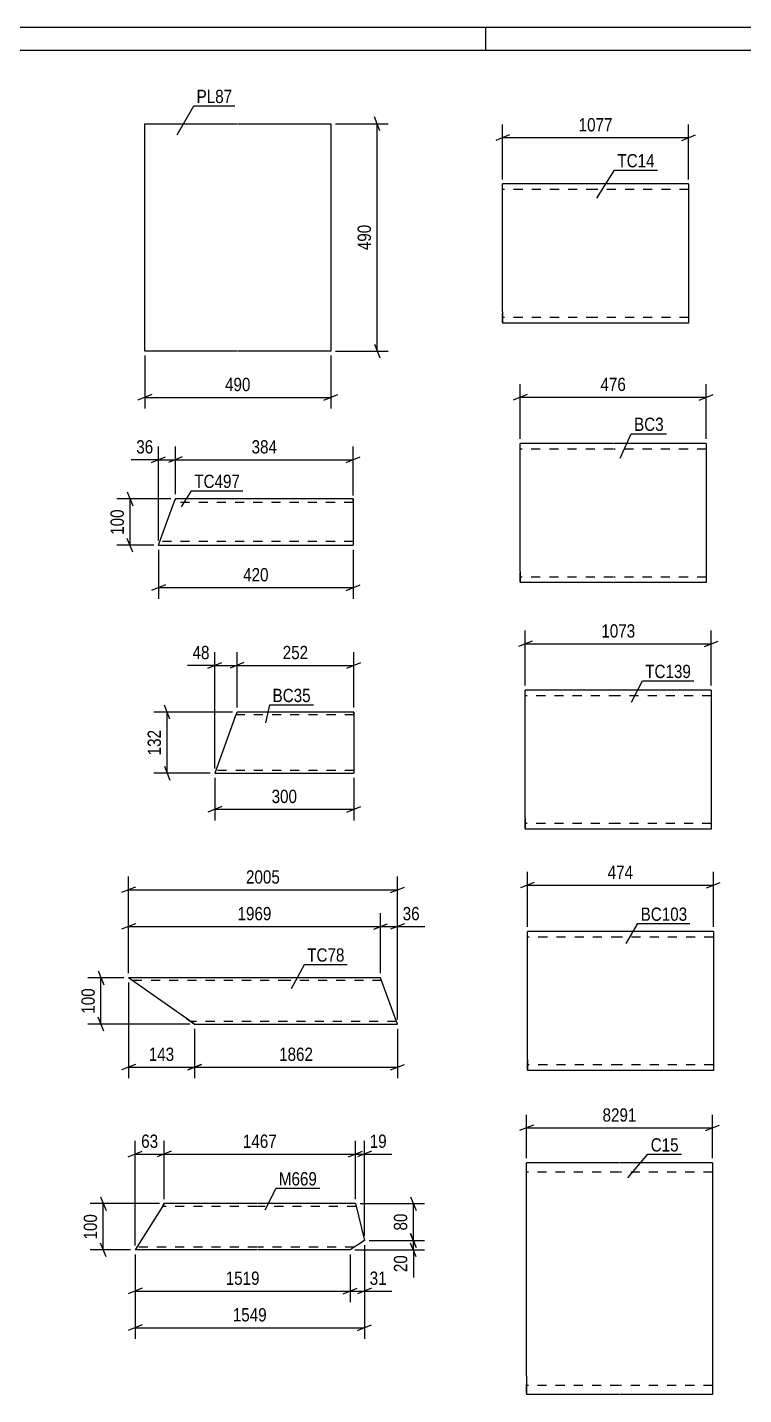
# Model space of a CAD drawing. Header units: millimetres. Extents: x 0 to 841, y 0 to 594.
# Drawn here: x 532.2 to 686.6, y 299 to 594 of the extents above; entities that cross this region are included whole.
import ezdxf

# ---------------------------------------------------------------- set-up
doc = ezdxf.new("R2010")
doc.units = ezdxf.units.MM
doc.linetypes.add('DXK_LINE_DOT2', pattern=[3.9198, 1.9599, -1.9599])
doc.styles.add('Arial Narrow', font='ARIALN.TTF', dxfattribs={"height": 0.2})

# ---------------------------------------------------------------- blocks, each defined once
blk = doc.blocks.new('Unknown-682348010-22620')
at = {"color": 5, "linetype": 'Continuous'}
for p, q in [((841, 594), (0, 594)), ((631, 589), (631, 594)), ((836, 589), (5, 589))]:
    blk.add_line(p, q, dxfattribs=at)
blk = doc.blocks.new('Part-682348010-32672 - 32671')
at = {"color": 2, "linetype": 'Continuous'}
for p, q in [((560.6, 482.71), (563.49, 490.64)), ((563.49, 490.64), (564.07, 492.24)), ((602.43, 492.24), (564.07, 492.24)), ((602.43, 492.24), (602.43, 482.24)), ((560.43, 482.24), (560.6, 482.71)), ((560.43, 482.24), (602.43, 482.24))]:
    blk.add_line(p, q, dxfattribs=at)
at = {"color": 7, "linetype": 'DXK_LINE_DOT2'}
for p, q in [((602.43, 491.44), (563.78, 491.44)), ((564.07, 492.24), (563.9, 491.78)), ((602.43, 491.78), (602.43, 492.24)), ((560.48, 482.37), (560.6, 482.71)), ((602.43, 483.04), (560.72, 483.04))]:
    blk.add_line(p, q, dxfattribs=at)
blk = doc.blocks.new('Part-682348010-32702 - 32701')
at = {"color": 2, "linetype": 'Continuous'}
for p, q in [((576.93, 445.05), (577.37, 446.25)), ((602.56, 446.25), (577.37, 446.25)), ((602.56, 446.25), (602.56, 446.16)), ((602.56, 446.16), (602.56, 433.05)), ((576.93, 445.05), (572.56, 433.05)), ((572.56, 433.05), (602.56, 433.05))]:
    blk.add_line(p, q, dxfattribs=at)
at = {"color": 7, "linetype": 'DXK_LINE_DOT2'}
for p, q in [((602.56, 445.65), (577.15, 445.65)), ((577.33, 446.16), (577.24, 445.9)), ((577.37, 446.25), (577.33, 446.16)), ((602.56, 445.9), (602.56, 446.25)), ((602.56, 433.65), (572.78, 433.65))]:
    blk.add_line(p, q, dxfattribs=at)
blk = doc.blocks.new('Part-682348010-25912 - 25901')
at = {"color": 2, "linetype": 'Continuous'}
for p, q in [((654.63, 560.2), (634.63, 560.2)), ((634.63, 532.6), (634.63, 560.2)), ((674.73, 560.2), (654.73, 560.2)), ((674.73, 560.2), (674.73, 530.2)), ((634.63, 532.6), (634.63, 530.2)), ((654.63, 530.2), (634.63, 530.2)), ((674.73, 530.2), (654.73, 530.2))]:
    blk.add_line(p, q, dxfattribs=at)
at = {"color": 7, "linetype": 'DXK_LINE_DOT2'}
for p, q in [((654.63, 559), (634.63, 559)), ((674.73, 559), (654.73, 559)), ((634.63, 530.38), (634.63, 532.6)), ((634.63, 531.4), (634.63, 531.49)), ((654.63, 531.4), (634.63, 531.4)), ((674.73, 531.4), (654.73, 531.4)), ((674.73, 531.4), (674.73, 531.49))]:
    blk.add_line(p, q, dxfattribs=at)
blk = doc.blocks.new('Part-682348010-25919 - 25918')
at = {"color": 2, "linetype": 'Continuous'}
for p, q in [((658.42, 504.18), (638.42, 504.18)), ((638.42, 476.58), (638.42, 504.18)), ((678.52, 504.18), (658.52, 504.18)), ((678.52, 504.18), (678.52, 474.18)), ((638.42, 476.58), (638.42, 474.18)), ((658.42, 474.18), (638.42, 474.18)), ((678.52, 474.18), (658.52, 474.18))]:
    blk.add_line(p, q, dxfattribs=at)
at = {"color": 7, "linetype": 'DXK_LINE_DOT2'}
for p, q in [((658.42, 502.98), (638.42, 502.98)), ((678.52, 502.98), (658.52, 502.98)), ((638.42, 474.36), (638.42, 476.58)), ((638.42, 475.38), (638.42, 475.47)), ((658.42, 475.38), (638.42, 475.38)), ((678.52, 475.38), (658.52, 475.38)), ((678.52, 475.38), (678.52, 475.47))]:
    blk.add_line(p, q, dxfattribs=at)
blk = doc.blocks.new('Part-682348010-32752 - 32751')
at = {"color": 2, "linetype": 'Continuous'}
for p, q in [((561.67, 340.18), (560.92, 338.98)), ((581.67, 340.18), (561.67, 340.18)), ((602.9, 340.18), (581.77, 340.18)), ((602.9, 340.18), (604.84, 332.23)), ((560.92, 338.98), (555.4, 330.18)), ((604.84, 332.23), (601.77, 330.18)), ((581.67, 330.18), (555.4, 330.18)), ((601.77, 330.18), (581.77, 330.18))]:
    blk.add_line(p, q, dxfattribs=at)
at = {"color": 7, "linetype": 'DXK_LINE_DOT2'}
for p, q in [((581.67, 339.58), (561.29, 339.58)), ((561.45, 339.83), (561.67, 340.18)), ((603.05, 339.58), (581.77, 339.58)), ((581.67, 330.78), (555.77, 330.78)), ((602.67, 330.78), (581.77, 330.78))]:
    blk.add_line(p, q, dxfattribs=at)
blk = doc.blocks.new('Part-682348010-32744 - 32743')
at = {"color": 2, "linetype": 'Continuous'}
for p, q in [((566.51, 380.11), (553.95, 388.91)), ((588.23, 388.91), (553.95, 388.91)), ((608.33, 388.91), (588.33, 388.91)), ((611.97, 378.91), (608.33, 388.91)), ((566.51, 380.11), (568.23, 378.91)), ((568.23, 378.91), (588.23, 378.91)), ((588.33, 378.91), (611.97, 378.91))]:
    blk.add_line(p, q, dxfattribs=at)
at = {"color": 7, "linetype": 'DXK_LINE_DOT2'}
for p, q in [((588.23, 388.31), (554.8, 388.31)), ((608.55, 388.31), (588.33, 388.31)), ((568.1, 379), (566.51, 380.11)), ((588.23, 379.51), (567.37, 379.51)), ((611.75, 379.51), (588.33, 379.51))]:
    blk.add_line(p, q, dxfattribs=at)
blk = doc.blocks.new('Part-682348010-25968 - 25967')
at = {"color": 2, "linetype": 'Continuous'}
for p, q in [((659.52, 450.98), (639.52, 450.98)), ((639.52, 423.38), (639.52, 450.98)), ((679.62, 450.98), (659.62, 450.98)), ((679.62, 450.98), (679.62, 420.98)), ((639.52, 423.38), (639.52, 420.98)), ((659.52, 420.98), (639.52, 420.98)), ((679.62, 420.98), (659.62, 420.98))]:
    blk.add_line(p, q, dxfattribs=at)
at = {"color": 7, "linetype": 'DXK_LINE_DOT2'}
for p, q in [((659.52, 449.78), (639.52, 449.78)), ((679.62, 449.78), (659.62, 449.78)), ((639.52, 421.17), (639.52, 423.38)), ((639.52, 422.18), (639.52, 422.28)), ((659.52, 422.18), (639.52, 422.18)), ((679.62, 422.18), (659.62, 422.18)), ((679.62, 422.18), (679.62, 422.28))]:
    blk.add_line(p, q, dxfattribs=at)
blk = doc.blocks.new('Part-682348010-25982 - 25981')
at = {"color": 2, "linetype": 'Continuous'}
for p, q in [((659.96, 398.9), (639.96, 398.9)), ((639.96, 371.3), (639.96, 398.9)), ((680.06, 398.9), (660.06, 398.9)), ((680.06, 398.9), (680.06, 368.9)), ((639.96, 371.3), (639.96, 368.9)), ((659.96, 368.9), (639.96, 368.9)), ((680.06, 368.9), (660.06, 368.9))]:
    blk.add_line(p, q, dxfattribs=at)
at = {"color": 7, "linetype": 'DXK_LINE_DOT2'}
for p, q in [((659.96, 397.7), (639.96, 397.7)), ((680.06, 397.7), (660.06, 397.7)), ((639.96, 369.09), (639.96, 371.3)), ((639.96, 370.1), (639.96, 370.2)), ((659.96, 370.1), (639.96, 370.1)), ((680.06, 370.1), (660.06, 370.1)), ((680.06, 370.1), (680.06, 370.2))]:
    blk.add_line(p, q, dxfattribs=at)
blk = doc.blocks.new('Part-682348010-26037 - 26036')
at = {"color": 2, "linetype": 'Continuous'}
for p, q in [((557.48, 524.16), (557.48, 573.16)), ((557.48, 573.16), (577.48, 573.16)), ((577.58, 573.16), (597.58, 573.16)), ((597.58, 573.16), (597.58, 524.16)), ((577.48, 524.16), (557.48, 524.16)), ((597.58, 524.16), (577.58, 524.16))]:
    blk.add_line(p, q, dxfattribs=at)
blk = doc.blocks.new('Part-682348010-26088 - 26087')
at = {"color": 2, "linetype": 'Continuous'}
for p, q in [((659.78, 348.97), (639.78, 348.97)), ((639.78, 302.97), (639.78, 348.97)), ((679.88, 348.97), (659.88, 348.97)), ((679.88, 348.97), (679.88, 298.97)), ((639.78, 302.97), (639.78, 298.97)), ((659.78, 298.97), (639.78, 298.97)), ((679.88, 298.97), (659.88, 298.97))]:
    blk.add_line(p, q, dxfattribs=at)
at = {"color": 7, "linetype": 'DXK_LINE_DOT2'}
for p, q in [((659.78, 346.97), (639.78, 346.97)), ((679.88, 346.97), (659.88, 346.97)), ((639.78, 299.27), (639.78, 302.97)), ((659.78, 300.97), (639.78, 300.97)), ((679.88, 300.97), (659.88, 300.97))]:
    blk.add_line(p, q, dxfattribs=at)
blk = doc.blocks.new('StraightDimension-682348010-41340 - 32671')
at = {"color": 7, "linetype": 'Continuous'}
for p, q in [((560.43, 481.24), (560.43, 470.71)), ((602.43, 481.24), (602.43, 470.71)), ((561.93, 473.71), (558.93, 472.51)), ((560.43, 473.11), (602.43, 473.11)), ((600.93, 472.51), (603.93, 473.71))]:
    blk.add_line(p, q, dxfattribs=at)
at = {"color": 0}
blk.add_wipeout([(584.77, 473.86), (584.77, 478.06), (578.09, 478.06), (578.09, 473.86)], dxfattribs=at)
at = {"color": 3, "style": 'Arial Narrow'}
blk.add_text('420', height=2.863, dxfattribs=at).set_placement((578.69, 474.46))
blk = doc.blocks.new('StraightDimension-682348010-41249 - 32671')
at = {"color": 7, "linetype": 'Continuous'}
for p, q in [((564.07, 493.24), (564.07, 503.55)), ((602.43, 493.01), (602.43, 503.55)), ((565.57, 501.3), (562.57, 500.1)), ((564.07, 500.7), (602.43, 500.7)), ((600.93, 500.1), (603.93, 501.3))]:
    blk.add_line(p, q, dxfattribs=at)
at = {"color": 0}
blk.add_wipeout([(586.59, 501.45), (586.59, 505.65), (579.91, 505.65), (579.91, 501.45)], dxfattribs=at)
at = {"color": 3, "style": 'Arial Narrow'}
blk.add_text('384', height=2.863, dxfattribs=at).set_placement((580.51, 502.05))
blk = doc.blocks.new('StraightDimension-682348010-33337 - 32671')
at = {"color": 7, "linetype": 'Continuous'}
for p, q in [((553.72, 493.74), (554.92, 490.74)), ((563.07, 492.24), (551.47, 492.24)), ((554.32, 482.24), (554.32, 492.24)), ((559.43, 482.24), (551.47, 482.24)), ((554.92, 480.74), (553.72, 483.74))]:
    blk.add_line(p, q, dxfattribs=at)
at = {"color": 0}
blk.add_wipeout([(553.57, 490.59), (549.37, 490.59), (549.37, 483.9), (553.57, 483.9)], dxfattribs=at)
at = {"color": 3, "style": 'Arial Narrow'}
blk.add_text('100', height=2.863, rotation=90.0002, dxfattribs=at).set_placement((552.97, 484.5))
blk = doc.blocks.new('StraightDimension-682348010-41250 - 32671')
at = {"color": 7, "linetype": 'Continuous'}
for p, q in [((560.43, 483.24), (560.43, 503.55)), ((564.07, 493.24), (564.07, 503.55)), ((558.93, 500.1), (561.93, 501.3)), ((560.43, 500.7), (564.07, 500.7)), ((565.57, 501.3), (562.57, 500.1))]:
    blk.add_line(p, q, dxfattribs=at)
at = {"color": 0}
blk.add_wipeout([(559.91, 501.45), (559.91, 505.65), (555.05, 505.65), (555.05, 501.45)], dxfattribs=at)
at = {"color": 7, "linetype": 'Continuous'}
blk.add_line((560.43, 500.7), (554.53, 500.7), dxfattribs=at)
blk.add_line((560.43, 500.7), (554.53, 500.7), dxfattribs=at)
at = {"color": 3, "style": 'Arial Narrow'}
blk.add_text('36', height=2.863, dxfattribs=at).set_placement((555.65, 502.05))
blk = doc.blocks.new('StraightDimension-682348010-33259 - 32701')
at = {"color": 7, "linetype": 'Continuous'}
for p, q in [((576.37, 446.25), (559.46, 446.25)), ((562.91, 444.75), (561.71, 447.75)), ((562.31, 433.05), (562.31, 446.25)), ((561.71, 434.55), (562.91, 431.55)), ((571.56, 433.05), (559.46, 433.05))]:
    blk.add_line(p, q, dxfattribs=at)
at = {"color": 0}
blk.add_wipeout([(561.56, 442.99), (557.36, 442.99), (557.36, 436.31), (561.56, 436.31)], dxfattribs=at)
at = {"color": 3, "style": 'Arial Narrow'}
blk.add_text('132', height=2.863, rotation=90.0002, dxfattribs=at).set_placement((560.96, 436.91))
blk = doc.blocks.new('StraightDimension-682348010-33248 - 32701')
at = {"color": 7, "linetype": 'Continuous'}
for p, q in [((572.56, 432.05), (572.56, 422.87)), ((602.56, 432.05), (602.56, 422.87)), ((574.06, 425.87), (571.06, 424.67)), ((572.56, 425.27), (602.56, 425.27)), ((601.06, 424.67), (604.06, 425.87))]:
    blk.add_line(p, q, dxfattribs=at)
at = {"color": 0}
blk.add_wipeout([(590.9, 426.02), (590.9, 430.22), (584.22, 430.22), (584.22, 426.02)], dxfattribs=at)
at = {"color": 3, "style": 'Arial Narrow'}
blk.add_text('300', height=2.863, dxfattribs=at).set_placement((584.82, 426.62))
blk = doc.blocks.new('StraightDimension-682348010-33213 - 32701')
at = {"color": 7, "linetype": 'Continuous'}
for p, q in [((577.37, 447.25), (577.37, 459.17)), ((602.56, 447.25), (602.56, 459.17)), ((578.87, 456.92), (575.87, 455.72)), ((577.37, 456.32), (602.56, 456.32)), ((601.06, 455.72), (604.06, 456.92))]:
    blk.add_line(p, q, dxfattribs=at)
at = {"color": 0}
blk.add_wipeout([(593.31, 457.07), (593.31, 461.27), (586.62, 461.27), (586.62, 457.07)], dxfattribs=at)
at = {"color": 3, "style": 'Arial Narrow'}
blk.add_text('252', height=2.863, dxfattribs=at).set_placement((587.22, 457.67))
blk = doc.blocks.new('StraightDimension-682348010-33214 - 32701')
at = {"color": 7, "linetype": 'Continuous'}
for p, q in [((572.56, 434.05), (572.56, 459.17)), ((577.37, 447.25), (577.37, 459.17)), ((571.06, 455.72), (574.06, 456.92)), ((572.56, 456.32), (577.37, 456.32)), ((578.87, 456.92), (575.87, 455.72))]:
    blk.add_line(p, q, dxfattribs=at)
at = {"color": 0}
blk.add_wipeout([(572.04, 457.07), (572.04, 461.27), (567.18, 461.27), (567.18, 457.07)], dxfattribs=at)
at = {"color": 7, "linetype": 'Continuous'}
blk.add_line((572.56, 456.32), (566.66, 456.32), dxfattribs=at)
blk.add_line((572.56, 456.32), (566.66, 456.32), dxfattribs=at)
at = {"color": 3, "style": 'Arial Narrow'}
blk.add_text('48', height=2.863, dxfattribs=at).set_placement((567.78, 457.67))
blk = doc.blocks.new('StraightDimension-682348010-26157 - 25901')
at = {"color": 7, "linetype": 'Continuous'}
for p, q in [((634.63, 561.2), (634.63, 573.05)), ((674.73, 561.2), (674.73, 573.05)), ((636.13, 570.8), (633.13, 569.6)), ((634.63, 570.2), (674.73, 570.2)), ((673.23, 569.6), (676.23, 570.8))]:
    blk.add_line(p, q, dxfattribs=at)
at = {"color": 0}
blk.add_wipeout([(658.94, 570.95), (658.94, 575.15), (650.42, 575.15), (650.42, 570.95)], dxfattribs=at)
at = {"color": 3, "style": 'Arial Narrow'}
blk.add_text('1077', height=2.863, dxfattribs=at).set_placement((651.02, 571.55))
blk = doc.blocks.new('StraightDimension-682348010-26235 - 25918')
at = {"color": 7, "linetype": 'Continuous'}
for p, q in [((638.42, 505.18), (638.42, 517.03)), ((678.52, 505.18), (678.52, 517.03)), ((639.92, 514.78), (636.92, 513.58)), ((638.42, 514.18), (678.52, 514.18)), ((677.02, 513.58), (680.02, 514.78))]:
    blk.add_line(p, q, dxfattribs=at)
at = {"color": 0}
blk.add_wipeout([(661.81, 514.93), (661.81, 519.13), (655.12, 519.13), (655.12, 514.93)], dxfattribs=at)
at = {"color": 3, "style": 'Arial Narrow'}
blk.add_text('476', height=2.863, dxfattribs=at).set_placement((655.72, 515.53))
blk = doc.blocks.new('StraightDimension-682348010-32892 - 32751')
at = {"color": 7, "linetype": 'Continuous'}
for p, q in [((555.4, 329.18), (555.4, 318.91)), ((601.77, 329.18), (601.77, 318.91)), ((556.9, 321.91), (553.9, 320.71)), ((600.27, 320.71), (603.27, 321.91)), ((555.4, 321.31), (601.77, 321.31))]:
    blk.add_line(p, q, dxfattribs=at)
at = {"color": 0}
blk.add_wipeout([(582.84, 322.06), (582.84, 326.26), (574.33, 326.26), (574.33, 322.06)], dxfattribs=at)
at = {"color": 3, "style": 'Arial Narrow'}
blk.add_text('1519', height=2.863, dxfattribs=at).set_placement((574.93, 322.66))
blk = doc.blocks.new('StraightDimension-682348010-32928 - 32751')
at = {"color": 7, "linetype": 'Continuous'}
for p, q in [((553.9, 350.27), (556.9, 351.47)), ((555.4, 331.18), (555.4, 353.72)), ((563.17, 351.47), (560.17, 350.27)), ((561.67, 341.18), (561.67, 353.72)), ((555.4, 350.87), (561.67, 350.87))]:
    blk.add_line(p, q, dxfattribs=at)
at = {"color": 0}
blk.add_wipeout([(560.96, 351.62), (560.96, 355.82), (556.11, 355.82), (556.11, 351.62)], dxfattribs=at)
at = {"color": 3, "style": 'Arial Narrow'}
blk.add_text('63', height=2.863, dxfattribs=at).set_placement((556.71, 352.22))
blk = doc.blocks.new('StraightDimension-682348010-32880 - 32751')
at = {"color": 7, "linetype": 'Continuous'}
for p, q in [((604.84, 331.23), (604.84, 311.02)), ((555.4, 329.18), (555.4, 311.02)), ((556.9, 314.02), (553.9, 312.82)), ((555.4, 313.42), (604.84, 313.42)), ((603.34, 312.82), (606.34, 314.02))]:
    blk.add_line(p, q, dxfattribs=at)
at = {"color": 0}
blk.add_wipeout([(584.38, 314.17), (584.38, 318.37), (575.86, 318.37), (575.86, 314.17)], dxfattribs=at)
at = {"color": 3, "style": 'Arial Narrow'}
blk.add_text('1549', height=2.863, dxfattribs=at).set_placement((576.46, 314.77))
blk = doc.blocks.new('StraightDimension-682348010-32891 - 32751')
at = {"color": 7, "linetype": 'Continuous'}
for p, q in [((604.84, 331.23), (604.84, 318.91)), ((601.77, 329.18), (601.77, 318.91)), ((600.27, 320.71), (603.27, 321.91)), ((606.34, 321.91), (603.34, 320.71)), ((601.77, 321.31), (604.84, 321.31))]:
    blk.add_line(p, q, dxfattribs=at)
at = {"color": 0}
blk.add_wipeout([(610.22, 322.06), (610.22, 326.26), (605.37, 326.26), (605.37, 322.06)], dxfattribs=at)
at = {"color": 7, "linetype": 'Continuous'}
blk.add_line((604.84, 321.31), (610.75, 321.31), dxfattribs=at)
blk.add_line((604.84, 321.31), (610.75, 321.31), dxfattribs=at)
at = {"color": 3, "style": 'Arial Narrow'}
blk.add_text('31', height=2.863, dxfattribs=at).set_placement((605.97, 322.66))
blk = doc.blocks.new('StraightDimension-682348010-32926 - 32751')
at = {"color": 7, "linetype": 'Continuous'}
for p, q in [((601.4, 350.27), (604.4, 351.47)), ((602.9, 341.18), (602.9, 353.72)), ((606.34, 351.47), (603.34, 350.27)), ((604.84, 333.23), (604.84, 353.72)), ((602.9, 350.87), (604.84, 350.87))]:
    blk.add_line(p, q, dxfattribs=at)
at = {"color": 0}
blk.add_wipeout([(610.22, 351.62), (610.22, 355.82), (605.37, 355.82), (605.37, 351.62)], dxfattribs=at)
at = {"color": 7, "linetype": 'Continuous'}
blk.add_line((604.84, 350.87), (610.75, 350.87), dxfattribs=at)
blk.add_line((604.84, 350.87), (610.75, 350.87), dxfattribs=at)
at = {"color": 3, "style": 'Arial Narrow'}
blk.add_text('19', height=2.863, dxfattribs=at).set_placement((605.97, 352.22))
blk = doc.blocks.new('StraightDimension-682348010-32927 - 32751')
at = {"color": 7, "linetype": 'Continuous'}
for p, q in [((563.17, 351.47), (560.17, 350.27)), ((561.67, 341.18), (561.67, 353.72)), ((601.4, 350.27), (604.4, 351.47)), ((602.9, 341.18), (602.9, 353.72)), ((561.67, 350.87), (602.9, 350.87))]:
    blk.add_line(p, q, dxfattribs=at)
at = {"color": 0}
blk.add_wipeout([(586.54, 351.62), (586.54, 355.82), (578.03, 355.82), (578.03, 351.62)], dxfattribs=at)
at = {"color": 3, "style": 'Arial Narrow'}
blk.add_text('1467', height=2.863, dxfattribs=at).set_placement((578.63, 352.22))
blk = doc.blocks.new('StraightDimension-682348010-32986 - 32751')
at = {"color": 7, "linetype": 'Continuous'}
for p, q in [((603.9, 340.18), (617.8, 340.18)), ((614.8, 341.68), (616, 338.68)), ((615.4, 332.23), (615.4, 340.18)), ((616, 330.73), (614.8, 333.73)), ((605.84, 332.23), (617.8, 332.23))]:
    blk.add_line(p, q, dxfattribs=at)
at = {"color": 0}
blk.add_wipeout([(614.65, 338.64), (610.45, 338.64), (610.45, 333.78), (614.65, 333.78)], dxfattribs=at)
at = {"color": 3, "style": 'Arial Narrow'}
blk.add_text('80', height=2.863, rotation=90.0002, dxfattribs=at).set_placement((614.05, 334.38))
blk = doc.blocks.new('StraightDimension-682348010-32987 - 32751')
at = {"color": 7, "linetype": 'Continuous'}
for p, q in [((614.8, 333.73), (616, 330.73)), ((605.84, 332.23), (617.8, 332.23)), ((616, 328.68), (614.8, 331.68)), ((615.4, 330.18), (615.4, 332.23)), ((602.77, 330.18), (617.8, 330.18))]:
    blk.add_line(p, q, dxfattribs=at)
at = {"color": 0}
blk.add_wipeout([(614.65, 329.66), (610.45, 329.66), (610.45, 324.8), (614.65, 324.8)], dxfattribs=at)
at = {"color": 7, "linetype": 'Continuous'}
blk.add_line((615.4, 330.18), (615.4, 324.28), dxfattribs=at)
blk.add_line((615.4, 330.18), (615.4, 324.28), dxfattribs=at)
at = {"color": 3, "style": 'Arial Narrow'}
blk.add_text('20', height=2.863, rotation=90.0002, dxfattribs=at).set_placement((614.05, 325.4))
blk = doc.blocks.new('StraightDimension-682348010-33035 - 32751')
at = {"color": 7, "linetype": 'Continuous'}
for p, q in [((560.67, 340.18), (545.68, 340.18)), ((547.93, 341.68), (549.13, 338.68)), ((548.53, 330.18), (548.53, 340.18)), ((549.13, 328.68), (547.93, 331.68)), ((554.4, 330.18), (545.68, 330.18))]:
    blk.add_line(p, q, dxfattribs=at)
at = {"color": 0}
blk.add_wipeout([(547.78, 338.53), (543.58, 338.53), (543.58, 331.84), (547.78, 331.84)], dxfattribs=at)
at = {"color": 3, "style": 'Arial Narrow'}
blk.add_text('100', height=2.863, rotation=90.0002, dxfattribs=at).set_placement((547.18, 332.44))
blk = doc.blocks.new('StraightDimension-682348010-33071 - 32743')
at = {"color": 7, "linetype": 'Continuous'}
for p, q in [((553.95, 387.91), (553.95, 367.23)), ((568.23, 377.91), (568.23, 367.23)), ((555.45, 370.23), (552.45, 369.03)), ((553.95, 369.63), (568.23, 369.63)), ((566.73, 369.03), (569.73, 370.23))]:
    blk.add_line(p, q, dxfattribs=at)
at = {"color": 0}
blk.add_wipeout([(564.43, 370.38), (564.43, 374.58), (557.74, 374.58), (557.74, 370.38)], dxfattribs=at)
at = {"color": 3, "style": 'Arial Narrow'}
blk.add_text('143', height=2.863, dxfattribs=at).set_placement((558.34, 370.98))
blk = doc.blocks.new('StraightDimension-682348010-33118 - 32743')
at = {"color": 7, "linetype": 'Continuous'}
for p, q in [((553.95, 389.91), (553.95, 402.83)), ((608.33, 389.91), (608.33, 402.83)), ((555.45, 400.58), (552.45, 399.38)), ((553.95, 399.98), (608.33, 399.98)), ((606.83, 399.38), (609.83, 400.58))]:
    blk.add_line(p, q, dxfattribs=at)
at = {"color": 0}
blk.add_wipeout([(585.39, 400.73), (585.39, 404.93), (576.88, 404.93), (576.88, 400.73)], dxfattribs=at)
at = {"color": 3, "style": 'Arial Narrow'}
blk.add_text('1969', height=2.863, dxfattribs=at).set_placement((577.48, 401.33))
blk = doc.blocks.new('StraightDimension-682348010-33070 - 32743')
at = {"color": 7, "linetype": 'Continuous'}
for p, q in [((568.23, 377.91), (568.23, 367.23)), ((611.97, 377.91), (611.97, 367.23)), ((569.73, 370.23), (566.73, 369.03)), ((568.23, 369.63), (611.97, 369.63)), ((610.47, 369.03), (613.47, 370.23))]:
    blk.add_line(p, q, dxfattribs=at)
at = {"color": 0}
blk.add_wipeout([(594.35, 370.38), (594.35, 374.58), (585.84, 374.58), (585.84, 370.38)], dxfattribs=at)
at = {"color": 3, "style": 'Arial Narrow'}
blk.add_text('1862', height=2.863, dxfattribs=at).set_placement((586.44, 370.98))
blk = doc.blocks.new('StraightDimension-682348010-33161 - 32743')
at = {"color": 7, "linetype": 'Continuous'}
for p, q in [((553.95, 389.91), (553.95, 410.74)), ((611.97, 379.91), (611.97, 410.74)), ((555.45, 408.49), (552.45, 407.29)), ((553.95, 407.89), (611.97, 407.89)), ((610.47, 407.29), (613.47, 408.49))]:
    blk.add_line(p, q, dxfattribs=at)
at = {"color": 0}
blk.add_wipeout([(587.21, 408.64), (587.21, 412.84), (578.7, 412.84), (578.7, 408.64)], dxfattribs=at)
at = {"color": 3, "style": 'Arial Narrow'}
blk.add_text('2005', height=2.863, dxfattribs=at).set_placement((579.3, 409.24))
blk = doc.blocks.new('StraightDimension-682348010-33117 - 32743')
at = {"color": 7, "linetype": 'Continuous'}
for p, q in [((608.33, 389.91), (608.33, 402.83)), ((611.97, 379.91), (611.97, 402.83)), ((606.83, 399.38), (609.83, 400.58)), ((608.33, 399.98), (611.97, 399.98)), ((613.47, 400.58), (610.47, 399.38))]:
    blk.add_line(p, q, dxfattribs=at)
at = {"color": 0}
blk.add_wipeout([(617.35, 400.73), (617.35, 404.93), (612.49, 404.93), (612.49, 400.73)], dxfattribs=at)
at = {"color": 7, "linetype": 'Continuous'}
blk.add_line((611.97, 399.98), (617.87, 399.98), dxfattribs=at)
blk.add_line((611.97, 399.98), (617.87, 399.98), dxfattribs=at)
at = {"color": 3, "style": 'Arial Narrow'}
blk.add_text('36', height=2.863, dxfattribs=at).set_placement((613.09, 401.33))
blk = doc.blocks.new('StraightDimension-682348010-33178 - 32743')
at = {"color": 7, "linetype": 'Continuous'}
for p, q in [((547.44, 390.41), (548.64, 387.41)), ((552.95, 388.91), (545.19, 388.91)), ((548.04, 378.91), (548.04, 388.91)), ((567.23, 378.91), (545.19, 378.91)), ((548.64, 377.41), (547.44, 380.41))]:
    blk.add_line(p, q, dxfattribs=at)
at = {"color": 0}
blk.add_wipeout([(547.29, 387.25), (543.09, 387.25), (543.09, 380.57), (547.29, 380.57)], dxfattribs=at)
at = {"color": 3, "style": 'Arial Narrow'}
blk.add_text('100', height=2.863, rotation=90.0002, dxfattribs=at).set_placement((546.69, 381.17))
blk = doc.blocks.new('StraightDimension-682348010-26394 - 25967')
at = {"color": 7, "linetype": 'Continuous'}
for p, q in [((639.52, 451.98), (639.52, 463.83)), ((679.62, 451.98), (679.62, 463.83)), ((641.02, 461.58), (638.02, 460.38)), ((639.52, 460.98), (679.62, 460.98)), ((678.12, 460.38), (681.12, 461.58))]:
    blk.add_line(p, q, dxfattribs=at)
at = {"color": 0}
blk.add_wipeout([(663.83, 461.73), (663.83, 465.93), (655.31, 465.93), (655.31, 461.73)], dxfattribs=at)
at = {"color": 3, "style": 'Arial Narrow'}
blk.add_text('1073', height=2.863, dxfattribs=at).set_placement((655.91, 462.33))
blk = doc.blocks.new('StraightDimension-682348010-26430 - 25981')
at = {"color": 7, "linetype": 'Continuous'}
for p, q in [((639.96, 399.9), (639.96, 411.75)), ((680.06, 399.9), (680.06, 411.75)), ((641.46, 409.5), (638.46, 408.3)), ((639.96, 408.9), (680.06, 408.9)), ((678.56, 408.3), (681.56, 409.5))]:
    blk.add_line(p, q, dxfattribs=at)
at = {"color": 0}
blk.add_wipeout([(663.36, 409.65), (663.36, 413.85), (656.67, 413.85), (656.67, 409.65)], dxfattribs=at)
at = {"color": 3, "style": 'Arial Narrow'}
blk.add_text('474', height=2.863, dxfattribs=at).set_placement((657.27, 410.25))
blk = doc.blocks.new('StraightDimension-682348010-26548 - 26036')
at = {"color": 7, "linetype": 'Continuous'}
for p, q in [((598.58, 573.16), (609.98, 573.16)), ((608.18, 571.66), (606.98, 574.66)), ((607.58, 524.16), (607.58, 573.16)), ((606.98, 525.66), (608.18, 522.66)), ((598.58, 524.16), (609.98, 524.16))]:
    blk.add_line(p, q, dxfattribs=at)
at = {"color": 0}
blk.add_wipeout([(606.83, 552), (602.63, 552), (602.63, 545.32), (606.83, 545.32)], dxfattribs=at)
at = {"color": 3, "style": 'Arial Narrow'}
blk.add_text('490', height=2.863, rotation=90.0002, dxfattribs=at).set_placement((606.23, 545.92))
blk = doc.blocks.new('StraightDimension-682348010-26552 - 26036')
at = {"color": 7, "linetype": 'Continuous'}
for p, q in [((557.48, 523.16), (557.48, 511.76)), ((597.58, 523.16), (597.58, 511.76)), ((558.98, 514.76), (555.98, 513.56)), ((557.48, 514.16), (597.58, 514.16)), ((596.08, 513.56), (599.08, 514.76))]:
    blk.add_line(p, q, dxfattribs=at)
at = {"color": 0}
blk.add_wipeout([(580.87, 514.91), (580.87, 519.11), (574.18, 519.11), (574.18, 514.91)], dxfattribs=at)
at = {"color": 3, "style": 'Arial Narrow'}
blk.add_text('490', height=2.863, dxfattribs=at).set_placement((574.78, 515.51))
blk = doc.blocks.new('StraightDimension-682348010-26604 - 26087')
at = {"color": 7, "linetype": 'Continuous'}
for p, q in [((641.28, 357.13), (638.28, 355.93)), ((639.78, 349.97), (639.78, 359.38)), ((678.38, 355.93), (681.38, 357.13)), ((679.88, 349.97), (679.88, 359.38)), ((639.78, 356.53), (679.88, 356.53))]:
    blk.add_line(p, q, dxfattribs=at)
at = {"color": 0}
blk.add_wipeout([(664.09, 357.28), (664.09, 361.48), (655.57, 361.48), (655.57, 357.28)], dxfattribs=at)
at = {"color": 3, "style": 'Arial Narrow'}
blk.add_text('8291', height=2.863, dxfattribs=at).set_placement((656.17, 357.88))
blk = doc.blocks.new('Mark-682348010-41241 - 32671')
at = {"color": 0}
blk.add_wipeout([(578.01, 494.61), (578.01, 497.61), (568.15, 497.61), (568.15, 494.61)], dxfattribs=at)
blk.add_wipeout([(578.01, 494.61), (578.01, 497.61), (568.15, 497.61), (568.15, 494.61)], dxfattribs=at)
at = {"color": 30, "linetype": 'Continuous'}
for p, q in [((565.43, 490.52), (567.55, 494.01)), ((567.55, 494.01), (578.61, 494.01))]:
    blk.add_line(p, q, dxfattribs=at)
at = {"color": 3, "style": 'Arial Narrow'}
blk.add_text('TC497', height=2.863, dxfattribs=at).set_placement((568.15, 494.61))
blk = doc.blocks.new('Mark-682348010-33283 - 32701')
at = {"color": 0}
blk.add_wipeout([(593.25, 448.41), (593.25, 451.41), (585.03, 451.41), (585.03, 448.41)], dxfattribs=at)
blk.add_wipeout([(593.25, 448.41), (593.25, 451.41), (585.03, 451.41), (585.03, 448.41)], dxfattribs=at)
at = {"color": 30, "linetype": 'Continuous'}
for p, q in [((583.59, 443.92), (584.43, 447.81)), ((584.43, 447.81), (593.85, 447.81))]:
    blk.add_line(p, q, dxfattribs=at)
at = {"color": 3, "style": 'Arial Narrow'}
blk.add_text('BC35', height=2.863, dxfattribs=at).set_placement((585.03, 448.41))
blk = doc.blocks.new('Mark-682348010-26765 - 25901')
at = {"color": 0}
blk.add_wipeout([(667.41, 563.79), (667.41, 566.79), (659.37, 566.79), (659.37, 563.79)], dxfattribs=at)
blk.add_wipeout([(667.41, 563.79), (667.41, 566.79), (659.37, 566.79), (659.37, 563.79)], dxfattribs=at)
at = {"color": 30, "linetype": 'Continuous'}
for p, q in [((654.93, 557.13), (658.77, 563.19)), ((658.77, 563.19), (668.01, 563.19))]:
    blk.add_line(p, q, dxfattribs=at)
at = {"color": 3, "style": 'Arial Narrow'}
blk.add_text('TC14', height=2.863, dxfattribs=at).set_placement((659.37, 563.79))
blk = doc.blocks.new('Mark-682348010-26768 - 25918')
at = {"color": 0}
blk.add_wipeout([(669.35, 506.92), (669.35, 509.92), (662.96, 509.92), (662.96, 506.92)], dxfattribs=at)
blk.add_wipeout([(669.35, 506.92), (669.35, 509.92), (662.96, 509.92), (662.96, 506.92)], dxfattribs=at)
at = {"color": 30, "linetype": 'Continuous'}
for p, q in [((659.99, 501.01), (662.36, 506.32)), ((662.36, 506.32), (669.95, 506.32))]:
    blk.add_line(p, q, dxfattribs=at)
at = {"color": 3, "style": 'Arial Narrow'}
blk.add_text('BC3', height=2.863, dxfattribs=at).set_placement((662.96, 506.92))
blk = doc.blocks.new('Mark-682348010-33059 - 32751')
at = {"color": 0}
blk.add_wipeout([(594.61, 344.11), (594.61, 347.11), (586.38, 347.11), (586.38, 344.11)], dxfattribs=at)
blk.add_wipeout([(594.61, 344.11), (594.61, 347.11), (586.38, 347.11), (586.38, 344.11)], dxfattribs=at)
at = {"color": 30, "linetype": 'Continuous'}
for p, q in [((583.43, 338.88), (585.78, 343.51)), ((585.78, 343.51), (595.21, 343.51))]:
    blk.add_line(p, q, dxfattribs=at)
at = {"color": 3, "style": 'Arial Narrow'}
blk.add_text('M669', height=2.863, dxfattribs=at).set_placement((586.38, 344.11))
blk = doc.blocks.new('Mark-682348010-33201 - 32743')
at = {"color": 0}
blk.add_wipeout([(600.54, 392.4), (600.54, 395.4), (592.5, 395.4), (592.5, 392.4)], dxfattribs=at)
blk.add_wipeout([(600.54, 392.4), (600.54, 395.4), (592.5, 395.4), (592.5, 392.4)], dxfattribs=at)
at = {"color": 30, "linetype": 'Continuous'}
for p, q in [((589.08, 386.61), (591.9, 391.8)), ((591.9, 391.8), (601.14, 391.8))]:
    blk.add_line(p, q, dxfattribs=at)
at = {"color": 3, "style": 'Arial Narrow'}
blk.add_text('TC78', height=2.863, dxfattribs=at).set_placement((592.5, 392.4))
blk = doc.blocks.new('Mark-682348010-26787 - 25967')
at = {"color": 0}
blk.add_wipeout([(675.23, 453.59), (675.23, 456.59), (665.37, 456.59), (665.37, 453.59)], dxfattribs=at)
blk.add_wipeout([(675.23, 453.59), (675.23, 456.59), (665.37, 456.59), (665.37, 453.59)], dxfattribs=at)
at = {"color": 30, "linetype": 'Continuous'}
for p, q in [((662.44, 448.36), (664.77, 452.99)), ((664.77, 452.99), (675.83, 452.99))]:
    blk.add_line(p, q, dxfattribs=at)
at = {"color": 3, "style": 'Arial Narrow'}
blk.add_text('TC139', height=2.863, dxfattribs=at).set_placement((665.37, 453.59))
blk = doc.blocks.new('Mark-682348010-26794 - 25981')
at = {"color": 0}
blk.add_wipeout([(674.42, 401.21), (674.42, 404.21), (664.38, 404.21), (664.38, 401.21)], dxfattribs=at)
blk.add_wipeout([(674.42, 401.21), (674.42, 404.21), (664.38, 404.21), (664.38, 401.21)], dxfattribs=at)
at = {"color": 30, "linetype": 'Continuous'}
for p, q in [((661.25, 396.32), (663.78, 400.61)), ((663.78, 400.61), (675.02, 400.61))]:
    blk.add_line(p, q, dxfattribs=at)
at = {"color": 3, "style": 'Arial Narrow'}
blk.add_text('BC103', height=2.863, dxfattribs=at).set_placement((664.38, 401.21))
blk = doc.blocks.new('Mark-682348010-26811 - 26036')
at = {"color": 0}
blk.add_wipeout([(576.32, 577.67), (576.32, 580.67), (568.65, 580.67), (568.65, 577.67)], dxfattribs=at)
blk.add_wipeout([(576.32, 577.67), (576.32, 580.67), (568.65, 580.67), (568.65, 577.67)], dxfattribs=at)
at = {"color": 30, "linetype": 'Continuous'}
for p, q in [((564.45, 570.8), (568.05, 577.07)), ((568.05, 577.07), (576.92, 577.07))]:
    blk.add_line(p, q, dxfattribs=at)
at = {"color": 3, "style": 'Arial Narrow'}
blk.add_text('PL87', height=2.863, dxfattribs=at).set_placement((568.65, 577.67))
blk = doc.blocks.new('Mark-682348010-26826 - 26087')
at = {"color": 0}
blk.add_wipeout([(672.58, 351.43), (672.58, 354.43), (666.55, 354.43), (666.55, 351.43)], dxfattribs=at)
blk.add_wipeout([(672.58, 351.43), (672.58, 354.43), (666.55, 354.43), (666.55, 351.43)], dxfattribs=at)
at = {"color": 30, "linetype": 'Continuous'}
for p, q in [((661.59, 345.72), (665.95, 350.83)), ((665.95, 350.83), (673.18, 350.83))]:
    blk.add_line(p, q, dxfattribs=at)
at = {"color": 3, "style": 'Arial Narrow'}
blk.add_text('C15', height=2.863, dxfattribs=at).set_placement((666.55, 351.43))

msp = doc.modelspace()

# ---------------------------------------------------------------- block references
for name in ['Unknown-682348010-22620', 'Part-682348010-26037 - 26036', 'Part-682348010-25912 - 25901', 'Part-682348010-25919 - 25918', 'Part-682348010-32672 - 32671', 'Part-682348010-25968 - 25967', 'Part-682348010-32702 - 32701', 'Part-682348010-25982 - 25981', 'Part-682348010-32744 - 32743', 'Part-682348010-26088 - 26087', 'Part-682348010-32752 - 32751']:
    msp.add_blockref(name, (0, 0))

# ---------------------------------------------------------------- next in the draw order: block references
for name in ['Mark-682348010-26811 - 26036', 'StraightDimension-682348010-26548 - 26036', 'StraightDimension-682348010-26157 - 25901', 'StraightDimension-682348010-26235 - 25918', 'StraightDimension-682348010-41249 - 32671', 'StraightDimension-682348010-41340 - 32671', 'StraightDimension-682348010-26394 - 25967', 'StraightDimension-682348010-33259 - 32701', 'StraightDimension-682348010-26430 - 25981', 'StraightDimension-682348010-33118 - 32743', 'StraightDimension-682348010-33071 - 32743', 'StraightDimension-682348010-26604 - 26087', 'StraightDimension-682348010-32928 - 32751', 'StraightDimension-682348010-32926 - 32751', 'StraightDimension-682348010-32892 - 32751']:
    msp.add_blockref(name, (0, 0))

# ---------------------------------------------------------------- next in the draw order: block references
for name in ['Mark-682348010-26765 - 25901', 'StraightDimension-682348010-26552 - 26036', 'Mark-682348010-26768 - 25918', 'StraightDimension-682348010-33337 - 32671', 'StraightDimension-682348010-33213 - 32701', 'Mark-682348010-26787 - 25967', 'StraightDimension-682348010-33248 - 32701', 'StraightDimension-682348010-33161 - 32743', 'Mark-682348010-26794 - 25981', 'StraightDimension-682348010-33070 - 32743', 'StraightDimension-682348010-32927 - 32751', 'Mark-682348010-26826 - 26087', 'StraightDimension-682348010-32880 - 32751']:
    msp.add_blockref(name, (0, 0))

# ---------------------------------------------------------------- next in the draw order: block references
for name in ['StraightDimension-682348010-41250 - 32671', 'StraightDimension-682348010-33214 - 32701', 'Mark-682348010-33283 - 32701', 'StraightDimension-682348010-33117 - 32743', 'Mark-682348010-33201 - 32743', 'StraightDimension-682348010-33178 - 32743', 'Mark-682348010-33059 - 32751', 'StraightDimension-682348010-33035 - 32751', 'StraightDimension-682348010-32891 - 32751']:
    msp.add_blockref(name, (0, 0))

# ---------------------------------------------------------------- next in the draw order: block references
for name in ['Mark-682348010-41241 - 32671', 'StraightDimension-682348010-32986 - 32751']:
    msp.add_blockref(name, (0, 0))

# ---------------------------------------------------------------- next in the draw order: block references
msp.add_blockref('StraightDimension-682348010-32987 - 32751', (0, 0))

doc.saveas('drawing.dxf')
